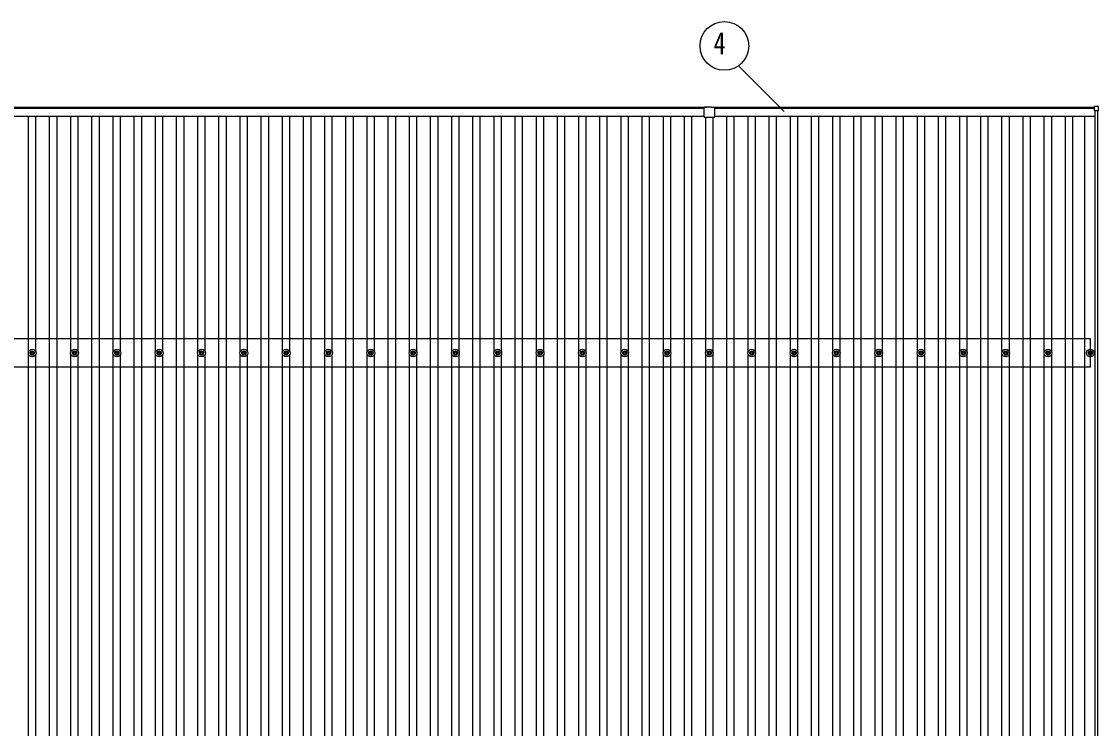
# Model space of a CAD drawing. Units: millimetres, scale not verified. Extents: x -16820 to 16820, y -11880 to 11880.
# Drawn here: x -11564 to -6475, y 6359 to 9701 of the extents above; entities that cross this region are included whole.
import ezdxf
from ezdxf.enums import TextEntityAlignment as Align

# ---------------------------------------------------------------- set-up
doc = ezdxf.new("R2010")
doc.units = ezdxf.units.MM
doc.header["$LTSCALE"] = 50
for name, color, linetype in [('0-4_YKK_13', 4, 'Continuous'), ('0-5_YKK_A1', 4, 'Continuous'), ('0-6_YKK_D', 6, 'Continuous')]:
    doc.layers.add(name, color=color, linetype=linetype)
doc.styles.add('ＭＳ ゴシック', font='')
doc.styles.get('ＭＳ ゴシック').set_extended_font_data('MS Gothic')

msp = doc.modelspace()

# ---------------------------------------------------------------- linework, layer by layer
at = {"layer": '0-4_YKK_13'}
for p, q in [((-8338.42, 9273.3), (-8338.42, 9294.9)), ((-8338.42, 9249.9), (-8338.42, 9272.5)), ((-8323.42, 9295.9), (-8337.42, 9295.9)), ((-8323.42, 9297.4), (-8303.42, 9297.4)), ((-8323.42, 9295.9), (-8323.42, 9297.4)), ((-8303.42, 9295.9), (-8303.42, 9297.4)), ((-8303.42, 9295.9), (-8289.42, 9295.9)), ((-8288.42, 9273.3), (-8288.42, 9294.9)), ((-8288.42, 9249.9), (-8288.42, 9272.5)), ((-6495.12, 9299.2), (-6495.12, 9281.2)), ((-6476.12, 9300.2), (-6494.12, 9300.2)), ((-6494.12, 9280.2), (-6476.12, 9280.2)), ((-6475.12, 9281.2), (-6475.12, 9299.2)), ((-8337.42, 9248.9), (-8313.82, 9248.9)), ((-8313.02, 9248.9), (-8289.42, 9248.9)), ((-11515.17, 8143.72), (-11515.17, 8139.3)), ((-11511.67, 8143.72), (-11511.67, 8139.3)), ((-11315.17, 8143.72), (-11315.17, 8139.3)), ((-11311.67, 8143.72), (-11311.67, 8139.3)), ((-11115.17, 8143.72), (-11115.17, 8139.3)), ((-11111.67, 8143.72), (-11111.67, 8139.3)), ((-10915.17, 8143.72), (-10915.17, 8139.3)), ((-10911.67, 8143.72), (-10911.67, 8139.3)), ((-10715.17, 8143.72), (-10715.17, 8139.3)), ((-10711.67, 8143.72), (-10711.67, 8139.3)), ((-10515.17, 8143.72), (-10515.17, 8139.3)), ((-10511.67, 8143.72), (-10511.67, 8139.3)), ((-10315.17, 8143.72), (-10315.17, 8139.3)), ((-10311.67, 8143.72), (-10311.67, 8139.3)), ((-10115.17, 8143.72), (-10115.17, 8139.3)), ((-10111.67, 8143.72), (-10111.67, 8139.3)), ((-9915.17, 8143.72), (-9915.17, 8139.3)), ((-9911.67, 8143.72), (-9911.67, 8139.3)), ((-9715.17, 8143.72), (-9715.17, 8139.3)), ((-9711.67, 8143.72), (-9711.67, 8139.3)), ((-9515.17, 8143.72), (-9515.17, 8139.3)), ((-9511.67, 8143.72), (-9511.67, 8139.3)), ((-9315.17, 8143.72), (-9315.17, 8139.3)), ((-9311.67, 8143.72), (-9311.67, 8139.3)), ((-9115.17, 8143.72), (-9115.17, 8139.3)), ((-9111.67, 8143.72), (-9111.67, 8139.3)), ((-8915.17, 8143.72), (-8915.17, 8139.3)), ((-8911.67, 8143.72), (-8911.67, 8139.3)), ((-8715.17, 8143.72), (-8715.17, 8139.3)), ((-8711.67, 8143.72), (-8711.67, 8139.3)), ((-8515.17, 8143.72), (-8515.17, 8139.3)), ((-8511.67, 8143.72), (-8511.67, 8139.3)), ((-8315.17, 8143.72), (-8315.17, 8139.3)), ((-8311.67, 8143.72), (-8311.67, 8139.3)), ((-8115.17, 8143.72), (-8115.17, 8139.3)), ((-8111.67, 8143.72), (-8111.67, 8139.3)), ((-7915.17, 8143.72), (-7915.17, 8139.3)), ((-7911.67, 8143.72), (-7911.67, 8139.3)), ((-7715.17, 8143.72), (-7715.17, 8139.3)), ((-7711.67, 8143.72), (-7711.67, 8139.3)), ((-7515.17, 8143.72), (-7515.17, 8139.3)), ((-7511.67, 8143.72), (-7511.67, 8139.3)), ((-7315.17, 8143.72), (-7315.17, 8139.3)), ((-7311.67, 8143.72), (-7311.67, 8139.3)), ((-7115.17, 8143.72), (-7115.17, 8139.3)), ((-7111.67, 8143.72), (-7111.67, 8139.3)), ((-6915.17, 8143.72), (-6915.17, 8139.3)), ((-6911.67, 8143.72), (-6911.67, 8139.3)), ((-6715.17, 8143.72), (-6715.17, 8139.3)), ((-6711.67, 8143.72), (-6711.67, 8139.3)), ((-6515.17, 8143.72), (-6515.17, 8139.3)), ((-6511.67, 8143.72), (-6511.67, 8139.3)), ((-11523.42, 8135.47), (-11519.01, 8135.47)), ((-11523.42, 8131.97), (-11519.01, 8131.97)), ((-11515.17, 8128.14), (-11515.17, 8123.72)), ((-11511.67, 8128.14), (-11511.67, 8123.72)), ((-11507.84, 8135.47), (-11503.43, 8135.47)), ((-11507.84, 8131.97), (-11503.43, 8131.97)), ((-11323.42, 8135.47), (-11319.01, 8135.47)), ((-11323.42, 8131.97), (-11319.01, 8131.97)), ((-11315.17, 8128.14), (-11315.17, 8123.72)), ((-11311.67, 8128.14), (-11311.67, 8123.72)), ((-11307.84, 8135.47), (-11303.43, 8135.47)), ((-11307.84, 8131.97), (-11303.43, 8131.97)), ((-11123.42, 8135.47), (-11119.01, 8135.47)), ((-11123.42, 8131.97), (-11119.01, 8131.97)), ((-11115.17, 8128.14), (-11115.17, 8123.72)), ((-11111.67, 8128.14), (-11111.67, 8123.72)), ((-11107.84, 8135.47), (-11103.43, 8135.47)), ((-11107.84, 8131.97), (-11103.43, 8131.97)), ((-10923.42, 8135.47), (-10919.01, 8135.47)), ((-10923.42, 8131.97), (-10919.01, 8131.97)), ((-10915.17, 8128.14), (-10915.17, 8123.72)), ((-10911.67, 8128.14), (-10911.67, 8123.72)), ((-10907.84, 8135.47), (-10903.43, 8135.47)), ((-10907.84, 8131.97), (-10903.43, 8131.97)), ((-10723.42, 8135.47), (-10719.01, 8135.47)), ((-10723.42, 8131.97), (-10719.01, 8131.97)), ((-10715.17, 8128.14), (-10715.17, 8123.72)), ((-10711.67, 8128.14), (-10711.67, 8123.72)), ((-10707.84, 8135.47), (-10703.43, 8135.47)), ((-10707.84, 8131.97), (-10703.43, 8131.97)), ((-10523.42, 8135.47), (-10519.01, 8135.47)), ((-10523.42, 8131.97), (-10519.01, 8131.97)), ((-10515.17, 8128.14), (-10515.17, 8123.72)), ((-10511.67, 8128.14), (-10511.67, 8123.72)), ((-10507.84, 8135.47), (-10503.43, 8135.47)), ((-10507.84, 8131.97), (-10503.43, 8131.97)), ((-10323.42, 8135.47), (-10319.01, 8135.47)), ((-10323.42, 8131.97), (-10319.01, 8131.97)), ((-10315.17, 8128.14), (-10315.17, 8123.72)), ((-10311.67, 8128.14), (-10311.67, 8123.72)), ((-10307.84, 8135.47), (-10303.43, 8135.47)), ((-10307.84, 8131.97), (-10303.43, 8131.97)), ((-10123.42, 8135.47), (-10119.01, 8135.47)), ((-10123.42, 8131.97), (-10119.01, 8131.97)), ((-10115.17, 8128.14), (-10115.17, 8123.72)), ((-10111.67, 8128.14), (-10111.67, 8123.72)), ((-10107.84, 8135.47), (-10103.43, 8135.47)), ((-10107.84, 8131.97), (-10103.43, 8131.97)), ((-9923.42, 8135.47), (-9919.01, 8135.47)), ((-9923.42, 8131.97), (-9919.01, 8131.97)), ((-9915.17, 8128.14), (-9915.17, 8123.72)), ((-9911.67, 8128.14), (-9911.67, 8123.72)), ((-9907.84, 8135.47), (-9903.43, 8135.47)), ((-9907.84, 8131.97), (-9903.43, 8131.97)), ((-9723.42, 8135.47), (-9719.01, 8135.47)), ((-9723.42, 8131.97), (-9719.01, 8131.97)), ((-9715.17, 8128.14), (-9715.17, 8123.72)), ((-9711.67, 8128.14), (-9711.67, 8123.72)), ((-9707.84, 8135.47), (-9703.43, 8135.47)), ((-9707.84, 8131.97), (-9703.43, 8131.97)), ((-9523.42, 8135.47), (-9519.01, 8135.47)), ((-9523.42, 8131.97), (-9519.01, 8131.97)), ((-9515.17, 8128.14), (-9515.17, 8123.72)), ((-9511.67, 8128.14), (-9511.67, 8123.72)), ((-9507.84, 8135.47), (-9503.43, 8135.47)), ((-9507.84, 8131.97), (-9503.43, 8131.97)), ((-9323.42, 8135.47), (-9319.01, 8135.47)), ((-9323.42, 8131.97), (-9319.01, 8131.97)), ((-9315.17, 8128.14), (-9315.17, 8123.72)), ((-9311.67, 8128.14), (-9311.67, 8123.72)), ((-9307.84, 8135.47), (-9303.43, 8135.47)), ((-9307.84, 8131.97), (-9303.43, 8131.97)), ((-9123.42, 8135.47), (-9119.01, 8135.47)), ((-9123.42, 8131.97), (-9119.01, 8131.97)), ((-9115.17, 8128.14), (-9115.17, 8123.72)), ((-9111.67, 8128.14), (-9111.67, 8123.72)), ((-9107.84, 8135.47), (-9103.43, 8135.47)), ((-9107.84, 8131.97), (-9103.43, 8131.97)), ((-8923.42, 8135.47), (-8919.01, 8135.47)), ((-8923.42, 8131.97), (-8919.01, 8131.97)), ((-8915.17, 8128.14), (-8915.17, 8123.72)), ((-8911.67, 8128.14), (-8911.67, 8123.72)), ((-8907.84, 8135.47), (-8903.43, 8135.47)), ((-8907.84, 8131.97), (-8903.43, 8131.97)), ((-8723.42, 8135.47), (-8719.01, 8135.47)), ((-8723.42, 8131.97), (-8719.01, 8131.97)), ((-8715.17, 8128.14), (-8715.17, 8123.72)), ((-8711.67, 8128.14), (-8711.67, 8123.72)), ((-8707.84, 8135.47), (-8703.43, 8135.47)), ((-8707.84, 8131.97), (-8703.43, 8131.97)), ((-8523.42, 8135.47), (-8519.01, 8135.47)), ((-8523.42, 8131.97), (-8519.01, 8131.97)), ((-8515.17, 8128.14), (-8515.17, 8123.72)), ((-8511.67, 8128.14), (-8511.67, 8123.72)), ((-8507.84, 8135.47), (-8503.43, 8135.47)), ((-8507.84, 8131.97), (-8503.43, 8131.97)), ((-8323.42, 8135.47), (-8319.01, 8135.47)), ((-8323.42, 8131.97), (-8319.01, 8131.97)), ((-8315.17, 8128.14), (-8315.17, 8123.72)), ((-8311.67, 8128.14), (-8311.67, 8123.72)), ((-8307.84, 8135.47), (-8303.43, 8135.47)), ((-8307.84, 8131.97), (-8303.43, 8131.97)), ((-8123.42, 8135.47), (-8119.01, 8135.47)), ((-8123.42, 8131.97), (-8119.01, 8131.97)), ((-8115.17, 8128.14), (-8115.17, 8123.72)), ((-8111.67, 8128.14), (-8111.67, 8123.72)), ((-8107.84, 8135.47), (-8103.43, 8135.47)), ((-8107.84, 8131.97), (-8103.43, 8131.97)), ((-7923.42, 8135.47), (-7919.01, 8135.47)), ((-7923.42, 8131.97), (-7919.01, 8131.97)), ((-7915.17, 8128.14), (-7915.17, 8123.72)), ((-7911.67, 8128.14), (-7911.67, 8123.72)), ((-7907.84, 8135.47), (-7903.43, 8135.47)), ((-7907.84, 8131.97), (-7903.43, 8131.97)), ((-7723.42, 8135.47), (-7719.01, 8135.47)), ((-7723.42, 8131.97), (-7719.01, 8131.97)), ((-7715.17, 8128.14), (-7715.17, 8123.72)), ((-7711.67, 8128.14), (-7711.67, 8123.72)), ((-7707.84, 8135.47), (-7703.43, 8135.47)), ((-7707.84, 8131.97), (-7703.43, 8131.97)), ((-7523.42, 8135.47), (-7519.01, 8135.47)), ((-7523.42, 8131.97), (-7519.01, 8131.97)), ((-7515.17, 8128.14), (-7515.17, 8123.72)), ((-7511.67, 8128.14), (-7511.67, 8123.72)), ((-7507.84, 8135.47), (-7503.43, 8135.47)), ((-7507.84, 8131.97), (-7503.43, 8131.97)), ((-7323.42, 8135.47), (-7319.01, 8135.47)), ((-7323.42, 8131.97), (-7319.01, 8131.97)), ((-7315.17, 8128.14), (-7315.17, 8123.72)), ((-7311.67, 8128.14), (-7311.67, 8123.72)), ((-7307.84, 8135.47), (-7303.43, 8135.47)), ((-7307.84, 8131.97), (-7303.43, 8131.97)), ((-7123.42, 8135.47), (-7119.01, 8135.47)), ((-7123.42, 8131.97), (-7119.01, 8131.97)), ((-7115.17, 8128.14), (-7115.17, 8123.72)), ((-7111.67, 8128.14), (-7111.67, 8123.72)), ((-7107.84, 8135.47), (-7103.43, 8135.47)), ((-7107.84, 8131.97), (-7103.43, 8131.97)), ((-6923.42, 8135.47), (-6919.01, 8135.47)), ((-6923.42, 8131.97), (-6919.01, 8131.97)), ((-6915.17, 8128.14), (-6915.17, 8123.72)), ((-6911.67, 8128.14), (-6911.67, 8123.72)), ((-6907.84, 8135.47), (-6903.43, 8135.47)), ((-6907.84, 8131.97), (-6903.43, 8131.97)), ((-6723.42, 8135.47), (-6719.01, 8135.47)), ((-6723.42, 8131.97), (-6719.01, 8131.97)), ((-6715.17, 8128.14), (-6715.17, 8123.72)), ((-6711.67, 8128.14), (-6711.67, 8123.72)), ((-6707.84, 8135.47), (-6703.43, 8135.47)), ((-6707.84, 8131.97), (-6703.43, 8131.97)), ((-6523.42, 8135.47), (-6519.01, 8135.47)), ((-6523.42, 8131.97), (-6519.01, 8131.97)), ((-6515.17, 8128.14), (-6515.17, 8123.72)), ((-6511.67, 8128.14), (-6511.67, 8123.72)), ((-6507.84, 8135.47), (-6503.43, 8135.47)), ((-6507.84, 8131.97), (-6503.43, 8131.97))]:
    msp.add_line(p, q, dxfattribs=at)
for centre, radius in [((-11513.42, 8133.72), 18.25), ((-11513.42, 8133.72), 10.15), ((-11313.42, 8133.72), 18.25), ((-11313.42, 8133.72), 10.15), ((-11113.42, 8133.72), 18.25), ((-11113.42, 8133.72), 10.15), ((-10913.42, 8133.72), 18.25), ((-10913.42, 8133.72), 10.15), ((-10713.42, 8133.72), 18.25), ((-10713.42, 8133.72), 10.15), ((-10513.42, 8133.72), 18.25), ((-10513.42, 8133.72), 10.15), ((-10313.42, 8133.72), 18.25), ((-10313.42, 8133.72), 10.15), ((-10113.42, 8133.72), 18.25), ((-10113.42, 8133.72), 10.15), ((-9913.42, 8133.72), 18.25), ((-9913.42, 8133.72), 10.15), ((-9713.42, 8133.72), 18.25), ((-9713.42, 8133.72), 10.15), ((-9513.42, 8133.72), 18.25), ((-9513.42, 8133.72), 10.15), ((-9313.42, 8133.72), 18.25), ((-9313.42, 8133.72), 10.15), ((-9113.42, 8133.72), 18.25), ((-9113.42, 8133.72), 10.15), ((-8913.42, 8133.72), 18.25), ((-8913.42, 8133.72), 10.15), ((-8713.42, 8133.72), 18.25), ((-8713.42, 8133.72), 10.15), ((-8513.42, 8133.72), 18.25), ((-8513.42, 8133.72), 10.15), ((-8313.42, 8133.72), 18.25), ((-8313.42, 8133.72), 10.15), ((-8113.42, 8133.72), 18.25), ((-8113.42, 8133.72), 10.15), ((-7913.42, 8133.72), 18.25), ((-7913.42, 8133.72), 10.15), ((-7713.42, 8133.72), 18.25), ((-7713.42, 8133.72), 10.15), ((-7513.42, 8133.72), 18.25), ((-7513.42, 8133.72), 10.15), ((-7313.42, 8133.72), 18.25), ((-7313.42, 8133.72), 10.15), ((-7113.42, 8133.72), 18.25), ((-7113.42, 8133.72), 10.15), ((-6913.42, 8133.72), 18.25), ((-6913.42, 8133.72), 10.15), ((-6713.42, 8133.72), 18.25), ((-6713.42, 8133.72), 10.15), ((-6513.42, 8133.72), 18.25), ((-6513.42, 8133.72), 10.15), ((-11513.42, 8133.72), 5.85), ((-11513.42, 8133.72), 5.25), ((-11313.42, 8133.72), 5.85), ((-11313.42, 8133.72), 5.25), ((-11113.42, 8133.72), 5.85), ((-11113.42, 8133.72), 5.25), ((-10913.42, 8133.72), 5.85), ((-10913.42, 8133.72), 5.25), ((-10713.42, 8133.72), 5.85), ((-10713.42, 8133.72), 5.25), ((-10513.42, 8133.72), 5.85), ((-10513.42, 8133.72), 5.25), ((-10313.42, 8133.72), 5.85), ((-10313.42, 8133.72), 5.25), ((-10113.42, 8133.72), 5.85), ((-10113.42, 8133.72), 5.25), ((-9913.42, 8133.72), 5.85), ((-9913.42, 8133.72), 5.25), ((-9713.42, 8133.72), 5.85), ((-9713.42, 8133.72), 5.25), ((-9513.42, 8133.72), 5.85), ((-9513.42, 8133.72), 5.25), ((-9313.42, 8133.72), 5.85), ((-9313.42, 8133.72), 5.25), ((-9113.42, 8133.72), 5.85), ((-9113.42, 8133.72), 5.25), ((-8913.42, 8133.72), 5.85), ((-8913.42, 8133.72), 5.25), ((-8713.42, 8133.72), 5.85), ((-8713.42, 8133.72), 5.25), ((-8513.42, 8133.72), 5.85), ((-8513.42, 8133.72), 5.25), ((-8313.42, 8133.72), 5.85), ((-8313.42, 8133.72), 5.25), ((-8113.42, 8133.72), 5.85), ((-8113.42, 8133.72), 5.25), ((-7913.42, 8133.72), 5.85), ((-7913.42, 8133.72), 5.25), ((-7713.42, 8133.72), 5.85), ((-7713.42, 8133.72), 5.25), ((-7513.42, 8133.72), 5.85), ((-7513.42, 8133.72), 5.25), ((-7313.42, 8133.72), 5.85), ((-7313.42, 8133.72), 5.25), ((-7113.42, 8133.72), 5.85), ((-7113.42, 8133.72), 5.25), ((-6913.42, 8133.72), 5.85), ((-6913.42, 8133.72), 5.25), ((-6713.42, 8133.72), 5.85), ((-6713.42, 8133.72), 5.25), ((-6513.42, 8133.72), 5.85), ((-6513.42, 8133.72), 5.25)]:
    msp.add_circle(centre, radius, dxfattribs=at)
for centre, radius, start, end in [((-8337.42, 9294.9), 1, 90, 179.99999), ((-8338.72, 9272.9), 0.5, 306.8699, 53.1301), ((-8289.42, 9294.9), 1, 0, 90), ((-8288.12, 9272.9), 0.5, 126.8699, 233.1301), ((-6494.12, 9299.2), 1, 90, 180), ((-6494.12, 9281.2), 1, 180, 270), ((-6476.12, 9299.2), 1, 0, 90), ((-6476.12, 9281.2), 1, 270, 0), ((-8337.42, 9249.9), 1, 179.99999, 270), ((-8313.42, 9248.6), 0.5, 36.8699, 143.1301), ((-8289.42, 9249.9), 1, 270, 0)]:
    msp.add_arc(centre, radius, start, end, dxfattribs=at)
at = {"layer": '0-5_YKK_A1'}
for p, q in [((-13731.72, 9296.9), (-8323.42, 9296.9)), ((-13731.72, 9292.11), (-8338.42, 9292.11)), ((-8303.42, 9296.9), (-6495.12, 9296.9)), ((-8288.42, 9292.11), (-6495.12, 9292.11)), ((-6490.42, 3881.82), (-6490.42, 9280.2)), ((-6478.42, 3881.82), (-6478.42, 9280.2)), ((-13736.42, 9254.11), (-8338.42, 9254.11)), ((-11530.92, 8138.91), (-11530.92, 9254.11)), ((-11495.92, 8138.89), (-11495.92, 9254.11)), ((-11430.92, 3913.1), (-11430.92, 9254.11)), ((-11395.92, 3913.1), (-11395.92, 9254.11)), ((-11330.92, 8138.91), (-11330.92, 9254.11)), ((-11295.92, 8138.89), (-11295.92, 9254.11)), ((-11230.92, 3913.1), (-11230.92, 9254.11)), ((-11195.92, 3913.1), (-11195.92, 9254.11)), ((-11130.92, 8138.91), (-11130.92, 9254.11)), ((-11095.92, 8138.89), (-11095.92, 9254.11)), ((-11030.92, 3913.1), (-11030.92, 9254.11)), ((-10995.92, 3913.1), (-10995.92, 9254.11)), ((-10930.92, 8138.91), (-10930.92, 9254.11)), ((-10895.92, 8138.89), (-10895.92, 9254.11)), ((-10830.92, 3913.1), (-10830.92, 9254.11)), ((-10795.92, 3913.1), (-10795.92, 9254.11)), ((-10730.92, 8138.91), (-10730.92, 9254.11)), ((-10695.92, 8138.89), (-10695.92, 9254.11)), ((-10630.92, 3913.1), (-10630.92, 9254.11)), ((-10595.92, 3913.1), (-10595.92, 9254.11)), ((-10530.92, 8138.91), (-10530.92, 9254.11)), ((-10495.92, 8138.89), (-10495.92, 9254.11)), ((-10430.92, 3913.1), (-10430.92, 9254.11)), ((-10395.92, 3913.1), (-10395.92, 9254.11)), ((-10330.92, 8138.91), (-10330.92, 9254.11)), ((-10295.92, 8138.89), (-10295.92, 9254.11)), ((-10230.92, 3913.1), (-10230.92, 9254.11)), ((-10195.92, 3913.1), (-10195.92, 9254.11)), ((-10130.92, 8138.91), (-10130.92, 9254.11)), ((-10095.92, 8138.89), (-10095.92, 9254.11)), ((-10030.92, 3913.1), (-10030.92, 9254.11)), ((-9995.92, 3913.1), (-9995.92, 9254.11)), ((-9930.92, 8138.91), (-9930.92, 9254.11)), ((-9895.92, 8138.89), (-9895.92, 9254.11)), ((-9830.92, 3913.1), (-9830.92, 9254.11)), ((-9795.92, 3913.1), (-9795.92, 9254.11)), ((-9730.92, 8138.91), (-9730.92, 9254.11)), ((-9695.92, 8138.89), (-9695.92, 9254.11)), ((-9630.92, 3913.1), (-9630.92, 9254.11)), ((-9595.92, 3913.1), (-9595.92, 9254.11)), ((-9530.92, 8138.91), (-9530.92, 9254.11)), ((-9495.92, 8138.89), (-9495.92, 9254.11)), ((-9430.92, 3913.1), (-9430.92, 9254.11)), ((-9395.92, 3913.1), (-9395.92, 9254.11)), ((-9330.92, 8138.91), (-9330.92, 9254.11)), ((-9295.92, 8138.89), (-9295.92, 9254.11)), ((-9230.92, 3913.1), (-9230.92, 9254.11)), ((-9195.92, 3913.1), (-9195.92, 9254.11)), ((-9130.92, 8138.91), (-9130.92, 9254.11)), ((-9095.92, 8138.89), (-9095.92, 9254.11)), ((-9030.92, 3913.1), (-9030.92, 9254.11)), ((-8995.92, 3913.1), (-8995.92, 9254.11)), ((-8930.92, 8138.91), (-8930.92, 9254.11)), ((-8895.92, 8138.89), (-8895.92, 9254.11)), ((-8830.92, 3913.1), (-8830.92, 9254.11)), ((-8795.92, 3913.1), (-8795.92, 9254.11)), ((-8730.92, 8138.91), (-8730.92, 9254.11)), ((-8695.92, 8138.89), (-8695.92, 9254.11)), ((-8630.92, 3913.1), (-8630.92, 9254.11)), ((-8595.92, 3913.1), (-8595.92, 9254.11)), ((-8530.92, 8138.91), (-8530.92, 9254.11)), ((-8495.92, 8138.89), (-8495.92, 9254.11)), ((-8430.92, 3913.1), (-8430.92, 9254.11)), ((-8395.92, 3913.1), (-8395.92, 9254.11)), ((-8330.92, 8138.91), (-8330.92, 9248.9)), ((-8295.92, 8138.89), (-8295.92, 9248.9)), ((-8288.42, 9254.11), (-6490.42, 9254.11)), ((-8230.92, 3913.1), (-8230.92, 9254.11)), ((-8195.92, 3913.1), (-8195.92, 9254.11)), ((-8130.92, 8138.91), (-8130.92, 9254.11)), ((-8095.92, 8138.89), (-8095.92, 9254.11)), ((-8030.92, 3913.1), (-8030.92, 9254.11)), ((-7995.92, 3913.1), (-7995.92, 9254.11)), ((-7930.92, 8138.91), (-7930.92, 9254.11)), ((-7895.92, 8138.89), (-7895.92, 9254.11)), ((-7830.92, 3913.1), (-7830.92, 9254.11)), ((-7795.92, 3913.1), (-7795.92, 9254.11)), ((-7730.92, 8138.91), (-7730.92, 9254.11)), ((-7695.92, 8138.89), (-7695.92, 9254.11)), ((-7630.92, 3913.1), (-7630.92, 9254.11)), ((-7595.92, 3913.1), (-7595.92, 9254.11)), ((-7530.92, 8138.91), (-7530.92, 9254.11)), ((-7495.92, 8138.89), (-7495.92, 9254.11)), ((-7430.92, 3913.1), (-7430.92, 9254.11)), ((-7395.92, 3913.1), (-7395.92, 9254.11)), ((-7330.92, 8138.91), (-7330.92, 9254.11)), ((-7295.92, 8138.89), (-7295.92, 9254.11)), ((-7230.92, 3913.1), (-7230.92, 9254.11)), ((-7195.92, 3913.1), (-7195.92, 9254.11)), ((-7130.92, 8138.91), (-7130.92, 9254.11)), ((-7095.92, 8138.89), (-7095.92, 9254.11)), ((-7030.92, 3913.1), (-7030.92, 9254.11)), ((-6995.92, 3913.1), (-6995.92, 9254.11)), ((-6930.92, 8138.91), (-6930.92, 9254.11)), ((-6895.92, 8138.89), (-6895.92, 9254.11)), ((-6830.92, 3913.1), (-6830.92, 9254.11)), ((-6795.92, 3913.1), (-6795.92, 9254.11)), ((-6730.92, 8138.91), (-6730.92, 9254.11)), ((-6695.92, 8138.89), (-6695.92, 9254.11)), ((-6630.92, 3913.1), (-6630.92, 9254.11)), ((-6595.92, 3913.1), (-6595.92, 9254.11)), ((-6539.92, 3913.1), (-6539.92, 9254.11)), ((-6513.42, 8200.72), (-13713.42, 8200.72)), ((-6513.42, 8066.72), (-6513.42, 8200.72)), ((-11530.92, 5038.9), (-11530.92, 8128.53)), ((-11495.92, 5038.9), (-11495.92, 8128.55)), ((-11330.92, 5038.9), (-11330.92, 8128.53)), ((-11295.92, 5038.9), (-11295.92, 8128.55)), ((-11130.92, 5038.9), (-11130.92, 8128.53)), ((-11095.92, 5038.9), (-11095.92, 8128.55)), ((-10930.92, 5038.9), (-10930.92, 8128.53)), ((-10895.92, 5038.9), (-10895.92, 8128.55)), ((-10730.92, 5038.9), (-10730.92, 8128.53)), ((-10695.92, 5038.9), (-10695.92, 8128.55)), ((-10530.92, 5038.9), (-10530.92, 8128.53)), ((-10495.92, 5038.9), (-10495.92, 8128.55)), ((-10330.92, 5038.9), (-10330.92, 8128.53)), ((-10295.92, 5038.9), (-10295.92, 8128.55)), ((-10130.92, 5038.9), (-10130.92, 8128.53)), ((-10095.92, 5038.9), (-10095.92, 8128.55)), ((-9930.92, 5038.9), (-9930.92, 8128.53)), ((-9895.92, 5038.9), (-9895.92, 8128.55)), ((-9730.92, 5038.9), (-9730.92, 8128.53)), ((-9695.92, 5038.9), (-9695.92, 8128.55)), ((-9530.92, 5038.9), (-9530.92, 8128.53)), ((-9495.92, 5038.9), (-9495.92, 8128.55)), ((-9330.92, 5038.9), (-9330.92, 8128.53)), ((-9295.92, 5038.9), (-9295.92, 8128.55)), ((-9130.92, 5038.9), (-9130.92, 8128.53)), ((-9095.92, 5038.9), (-9095.92, 8128.55)), ((-8930.92, 5038.9), (-8930.92, 8128.53)), ((-8895.92, 5038.9), (-8895.92, 8128.55)), ((-8730.92, 5038.9), (-8730.92, 8128.53)), ((-8695.92, 5038.9), (-8695.92, 8128.55)), ((-8530.92, 5038.9), (-8530.92, 8128.53)), ((-8495.92, 5038.9), (-8495.92, 8128.55)), ((-8330.92, 5038.9), (-8330.92, 8128.53)), ((-8295.92, 5038.9), (-8295.92, 8128.55)), ((-8130.92, 5038.9), (-8130.92, 8128.53)), ((-8095.92, 5038.9), (-8095.92, 8128.55)), ((-7930.92, 5038.9), (-7930.92, 8128.53)), ((-7895.92, 5038.9), (-7895.92, 8128.55)), ((-7730.92, 5038.9), (-7730.92, 8128.53)), ((-7695.92, 5038.9), (-7695.92, 8128.55)), ((-7530.92, 5038.9), (-7530.92, 8128.53)), ((-7495.92, 5038.9), (-7495.92, 8128.55)), ((-7330.92, 5038.9), (-7330.92, 8128.53)), ((-7295.92, 5038.9), (-7295.92, 8128.55)), ((-7130.92, 5038.9), (-7130.92, 8128.53)), ((-7095.92, 5038.9), (-7095.92, 8128.55)), ((-6930.92, 5038.9), (-6930.92, 8128.53)), ((-6895.92, 5038.9), (-6895.92, 8128.55)), ((-6730.92, 5038.9), (-6730.92, 8128.53)), ((-6695.92, 5038.9), (-6695.92, 8128.55)), ((-6513.42, 8066.72), (-13713.42, 8066.72))]:
    msp.add_line(p, q, dxfattribs=at)
at = {"layer": '0-6_YKK_D'}
msp.add_line((-7960.56, 9276.51), (-8176.15, 9492.1), dxfattribs=at)
msp.add_circle((-8242.57, 9586.23), 115.2, dxfattribs=at)

# ---------------------------------------------------------------- texts
at = {"layer": '0-6_YKK_D', "style": 'ＭＳ ゴシック', "width": 0.8}
msp.add_text('4', height=105.6, dxfattribs=at).set_placement((-8293.98, 9514.23), align=Align.BOTTOM_LEFT)

doc.saveas('drawing.dxf')
